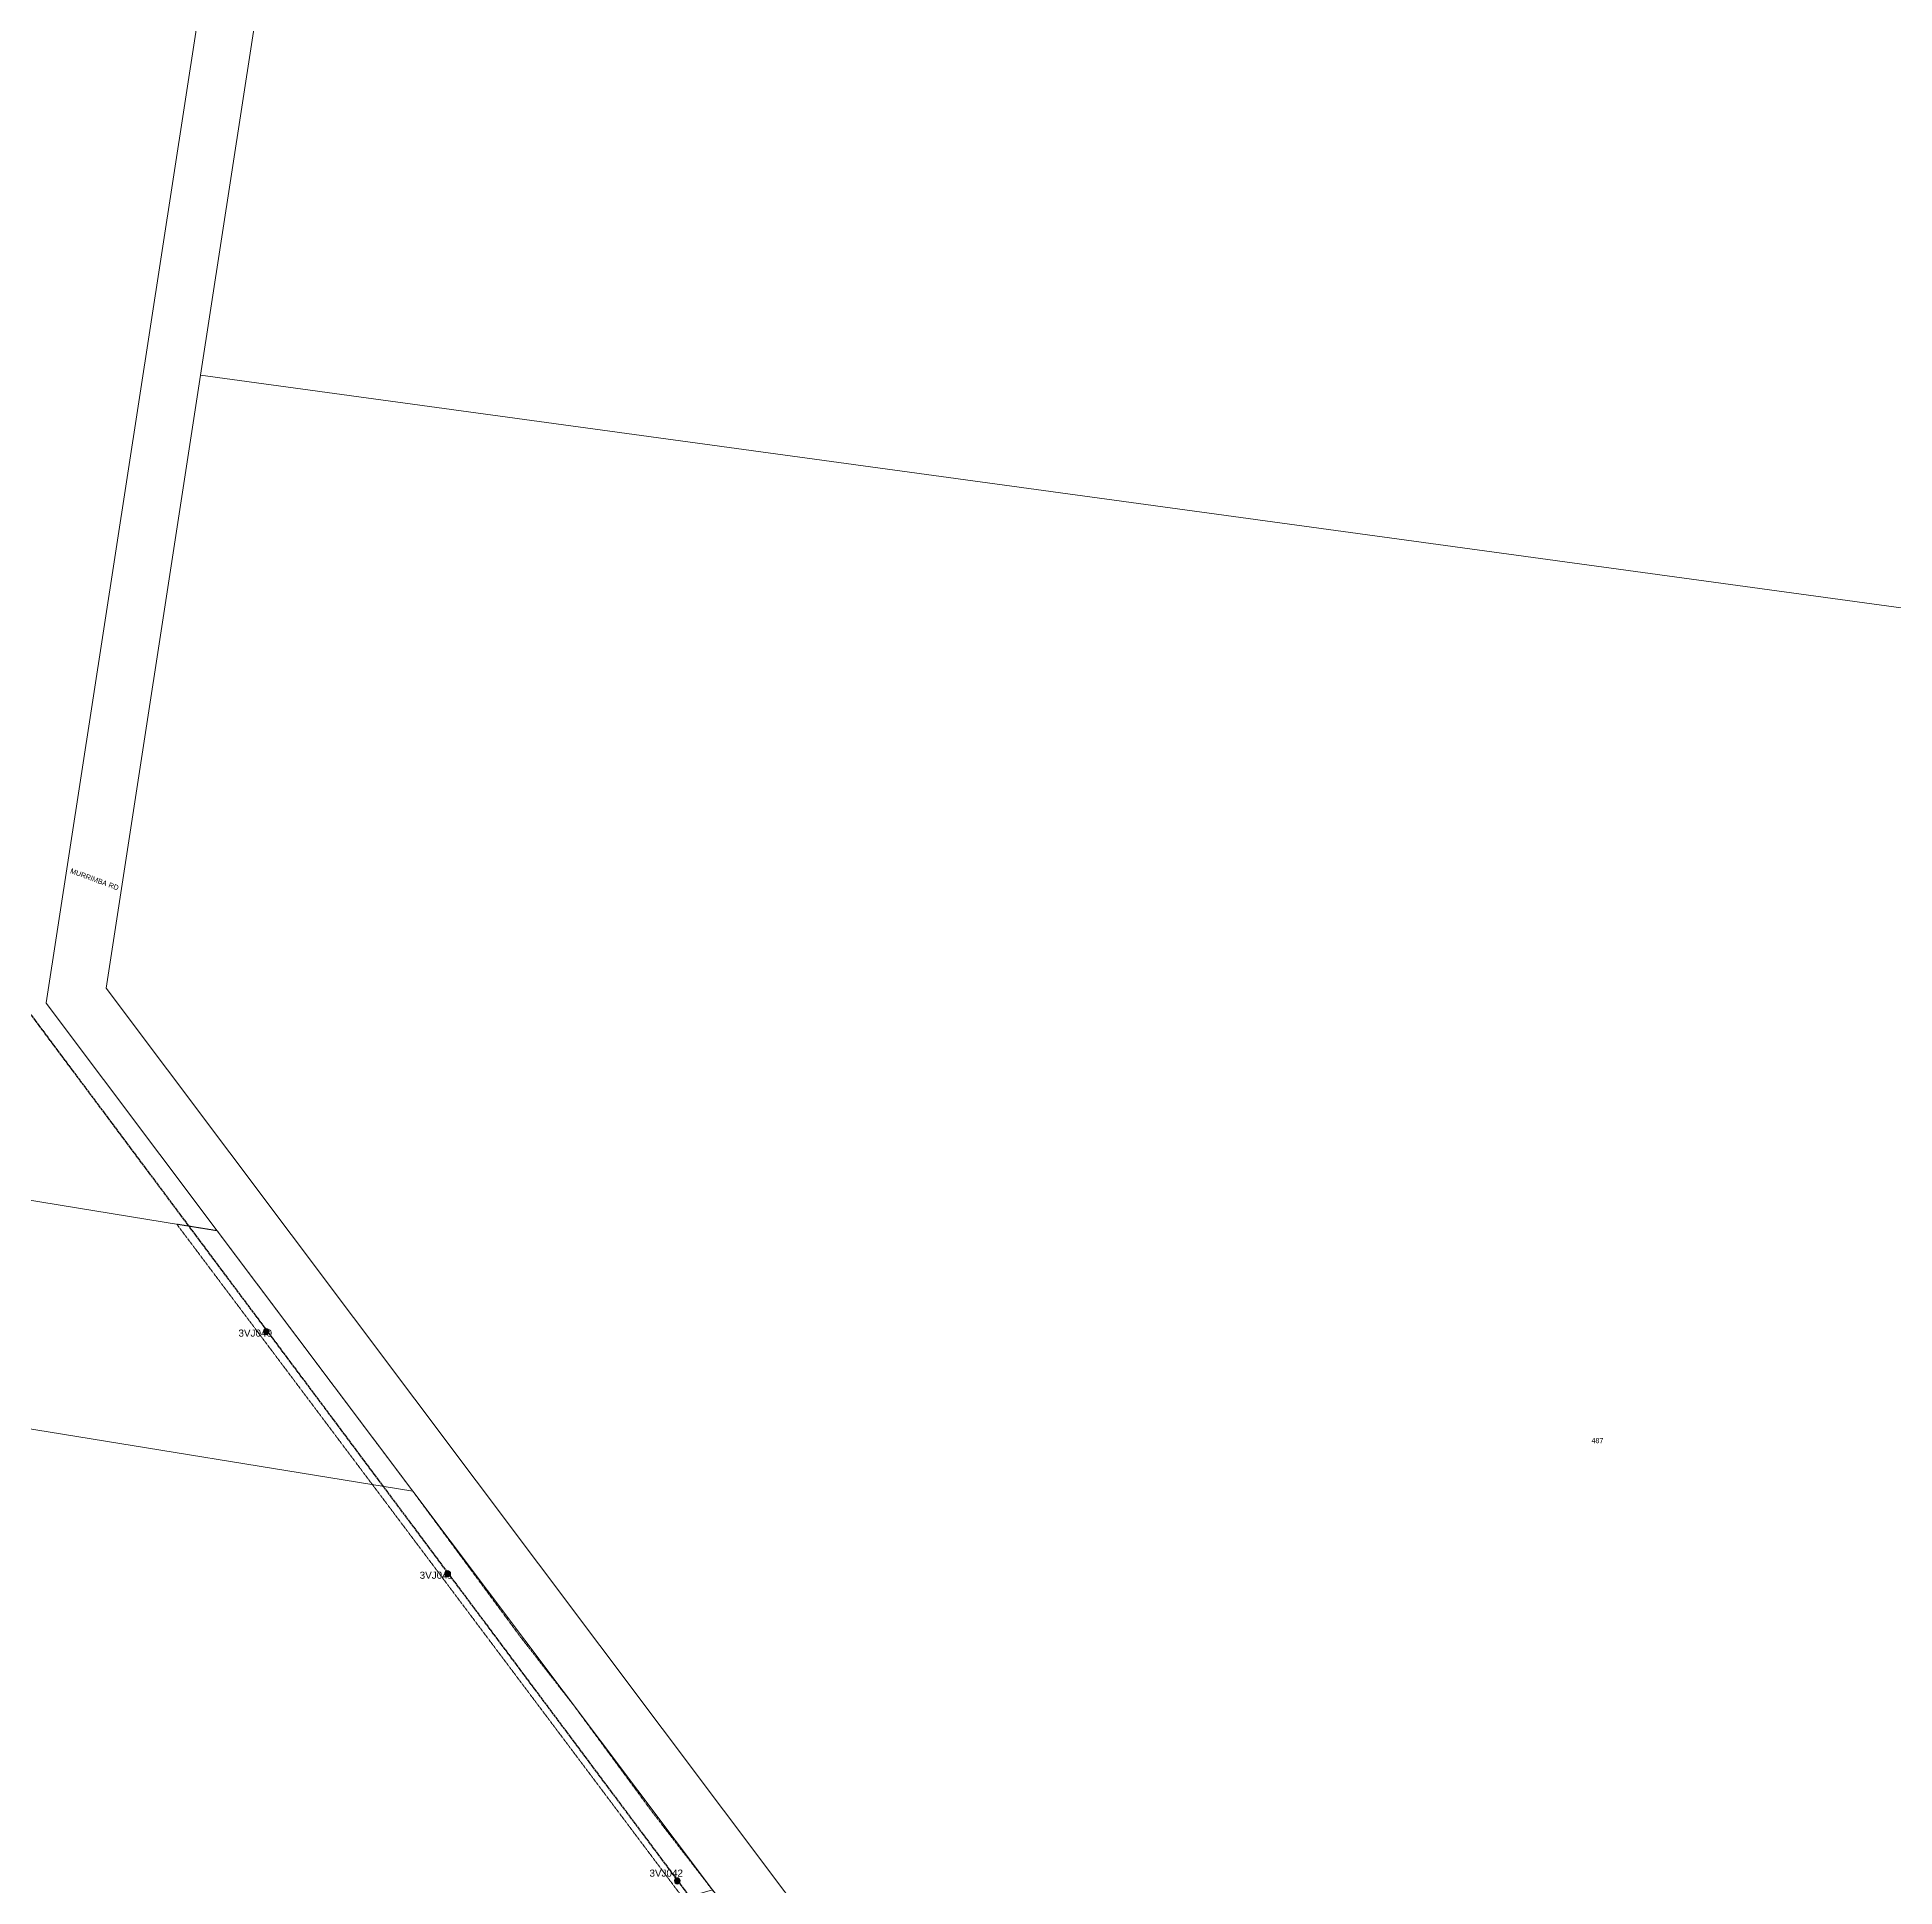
# Model space of a CAD drawing. Header units: metres. Extents: x 234668 to 239817, y 6157151 to 6160743.
# Drawn here: x 238197 to 238853, y 6158594 to 6159248 of the extents above; entities that cross this region are included whole.
import ezdxf
from ezdxf.enums import TextEntityAlignment as Align

# ---------------------------------------------------------------- set-up
doc = ezdxf.new("R2010")
doc.units = ezdxf.units.M
for name, pattern in [('Cable Exist OH', [1, 1, 0]), ('HIDDEN', [0.375, 0.25, -0.125]), ('HIDDEN2', [0.1875, 0.125, -0.0625])]:
    doc.linetypes.add(name, pattern=pattern)
doc.layers.get('0').update_dxf_attribs({"color": 6})
for name, color, linetype, lineweight in [('Cadastre Land Parcels_SP_EXT', 8, 'Continuous', 5), ('Cadastre Other Property_SP_EXT', 8, 'HIDDEN', 5), ('Cadastre Roads_SP_EXT', 8, 'Continuous', 5)]:
    doc.layers.add(name, color=color, linetype=linetype, lineweight=lineweight)
doc.layers.add('Mains_HV_EXT', color=7, linetype='Continuous')
doc.layers.add('SupportsOH_SP_TR_HV_LV_SL_EXT', color=7, linetype='Continuous')
doc.styles.add('POLE_LABEL', font='arial.ttf')
doc.styles.get("Standard").update_dxf_attribs({"font": 'arial.ttf'})

# ---------------------------------------------------------------- blocks, each defined once
blk = doc.blocks.new('POLE_EXT')
blk.add_hatch(color=256).paths.add_polyline_path([(-1, 0, 1), (1, 0, 1)])
blk.add_lwpolyline([(-1, 0, 1), (1, 0, 1)], format="xyb", close=True)
for tag, height, flags, p in [('pNumber', 2.5, 8, (-17.84, 2.07)), ('OWNED_BY', 0.2, 9, (1.35, -0.4)), ('SPECIAL_USE', 0.2, 9, (1.35, -0.8)), ('STATE', 0.2, 9, (1.35, -1)), ('cLV', 0.2, 9, (1.35, -1.4)), ('hDepth', 0.2, 9, (1.35, -1.6)), ('hDia', 0.2, 9, (1.35, -1.8)), ('cHV', 0.2, 9, (1.35, -2)), ('cLinedev', 0.2, 9, (1.35, -3.4)), ('pExisting', 0.2, 9, (1.35, -3.8)), ('pFooting', 0.2, 9, (1.35, -4.4)), ('pNew', 0.2, 9, (1.35, -4.6)), ('pRelocate', 0.2, 9, (1.35, -5)), ('pRemove', 0.2, 9, (1.35, -5.2)), ('pReplace', 0.2, 9, (1.35, -5.4)), ('pStay', 0.2, 9, (1.35, -5.6)), ('pType', 0.2, 9, (1.35, -5.8)), ('cspan', 0.2, 9, (1.35, -6)), ('STREETNAME', 0.2, 9, (1.35, -6.2)), ('SUBURB', 0.2, 9, (1.35, -6.4)), ('PARENT', 0.2, 9, (1.35, -0.6)), ('USAGE', 0.2, 9, (1.35, -1.2)), ('LBRACKET', 0.2, 9, (1.35, -2.2)), ('LExisting', 0.2, 9, (1.35, -2.4)), ('LANTNUMBER', 0.2, 9, (1.35, -2.6)), ('LOther', 0.2, 9, (1.35, -2.8)), ('LRemove', 0.2, 9, (1.35, -3)), ('LEGEND', 0.2, 9, (1.35, -3.2)), ('LOCATION', 0.2, 9, (1.35, -3.6)), ('PFNUMBER', 0.2, 9, (1.35, -4)), ('NEWPFNUMBER', 0.2, 9, (1.35, -4.2)), ('NOTES', 0.2, 9, (1.35, -6.6)), ('OPERATED_BY', 0.2, 9, (1.36, -7.01)), ('MAINTAINED_BY', 0.2, 9, (1.36, -6.81))]:
    blk.add_attdef(tag, text='', height=height, dxfattribs=dict(flags=flags)).set_placement(p, align=Align.MIDDLE_LEFT)
at = {"style": 'POLE_LABEL'}
for tag, height, flags, p in [('STRUCTURE_PLANT_NUMBER', 0.2, 9, (1.35, 0.03)), ('ASSET_NUM', 2.5, 8, (2, 2)), ('STREET_CODE', 0.2, 9, (1.35, -0.2))]:
    blk.add_attdef(tag, text='', height=height, dxfattribs=dict(at, flags=flags)).set_placement(p, align=Align.MIDDLE_LEFT)
at = {"flags": 1}
blk.add_attdef('Z', (1.35, -7.33), '', height=0.2, dxfattribs=at)

msp = doc.modelspace()

# ---------------------------------------------------------------- linework, layer by layer
at = {"layer": 'Cadastre Land Parcels_SP_EXT', "linetype": 'Continuous'}
for points in [[(238261.01, 6158826.14), (238200.69, 6158906.45), (238200.7, 6158906.54), (238274.12, 6159383.05), (238212.59, 6159489), (237991.99, 6159572.78), (237839.65, 6159630.6), (237728.98, 6158912.8), (237897.89, 6158885.27), (238035.1, 6158862.97), (238055.73, 6158859.61), (238261.01, 6158826.14)], [(239407.85, 6159437.49), (238823.42, 6159513.77), (238799.23, 6159347.98), (238295.1, 6159386.98), (238255.21, 6159128.26), (239154.22, 6159005.17), (239346.53, 6158978.76), (239407.85, 6159437.49)], [(239154.22, 6159005.17), (238255.21, 6159128.26), (238221.83, 6158911.8), (238592.51, 6158418.26), (238706.21, 6158534.44), (238780.89, 6158434.14), (238973.75, 6158631.11), (239001.67, 6158831.76), (239031.11, 6158865.23), (239154.22, 6159005.17)], [(237728.98, 6158912.8), (237637.39, 6158927.72), (237353.01, 6158974.11), (237326.6, 6158588.43), (237395.07, 6158379.26), (237586.33, 6158348.1), (238435.92, 6158593.39), (238330.14, 6158734.15), (238043.55, 6158780.83), (238055.73, 6158859.61), (238035.1, 6158862.97), (237897.89, 6158885.27), (237728.98, 6158912.8)], [(238330.14, 6158734.15), (238261.01, 6158826.14), (238055.73, 6158859.61), (238043.55, 6158780.83), (238330.14, 6158734.15)]]:
    msp.add_lwpolyline(points, close=True, dxfattribs=at)
at = {"layer": 'Cadastre Other Property_SP_EXT', "linetype": 'HIDDEN2'}
msp.add_lwpolyline([(238550.68, 6158440.71), (238435.92, 6158593.41), (238414.87, 6158620.65), (238386.94, 6158658.59), (238368.09, 6158682.8), (238330.14, 6158734.16), (238261.01, 6158826.15), (238246.75, 6158828.47), (238315.88, 6158736.48), (238386.61, 6158642.37), (238425.64, 6158590.44), (238542.46, 6158435.01), (238641.52, 6158303.17), (238719.3, 6158162.62), (238731.73, 6158160.81), (238649.94, 6158308.62), (238550.68, 6158440.71)], close=True, dxfattribs=at)
at = {"layer": 'Cadastre Roads_SP_EXT', "linetype": 'Continuous'}
for points in [[(238274.12, 6159383.05), (238200.7, 6158906.54), (238200.69, 6158906.45), (238261.01, 6158826.14), (238330.14, 6158734.15), (238435.92, 6158593.39), (238649.93, 6158308.61), (238683.26, 6158248.39), (238731.73, 6158160.8), (238768.61, 6158094.15), (238810.09, 6158042.71), (238846.68, 6157997.45), (238880.71, 6157955.22)], [(238872.26, 6157997.73), (238835.67, 6158042.99), (238785.76, 6158104.86), (238740.24, 6158187.08), (238667.54, 6158318.36), (238592.51, 6158418.26), (238221.83, 6158911.8), (238255.21, 6159128.26), (238295.1, 6159386.98)]]:
    msp.add_lwpolyline(points, dxfattribs=at)
at = {"layer": 'Mains_HV_EXT', "linetype": 'Cable Exist OH'}
msp.add_lwpolyline([(238574.08, 6158395.44), (238192.34, 6158906.42), (237848.24, 6159366.25)], dxfattribs=at)

# ---------------------------------------------------------------- block references
at = {"layer": 'SupportsOH_SP_TR_HV_LV_SL_EXT'}
ref = msp.add_blockref('POLE_EXT', (238278.4, 6158790.5), dxfattribs=at)
ref.add_attrib('ASSET_NUM', '3VJ040', dxfattribs={"layer": '0', "height": 2.5, "style": 'POLE_LABEL'}).set_placement((238280.4, 6158791.25), align=Align.TOP_RIGHT)
ref = msp.add_blockref('POLE_EXT', (238342.39, 6158705), dxfattribs=at)
ref.add_attrib('ASSET_NUM', '3VJ041', dxfattribs={"layer": '0', "height": 2.5, "style": 'POLE_LABEL'}).set_placement((238344.39, 6158705.75), align=Align.TOP_RIGHT)
ref = msp.add_blockref('POLE_EXT', (238423.54, 6158596.58), dxfattribs=at)
ref.add_attrib('ASSET_NUM', '3VJ042', dxfattribs={"layer": '0', "height": 2.5, "style": 'POLE_LABEL'}).set_placement((238425.54, 6158597.33), align=Align.BOTTOM_RIGHT)

# ---------------------------------------------------------------- texts
at = {"layer": 'Cadastre Land Parcels_SP_EXT'}
msp.add_text('487', height=1.8, dxfattribs=at).set_placement((238746.38, 6158751.13))
at = {"layer": 'Cadastre Roads_SP_EXT'}
msp.add_text('MURRIMBA RD', height=1.8, rotation=339.83935, dxfattribs=at).set_placement((238208.98, 6158952.47))

doc.saveas('drawing.dxf')
